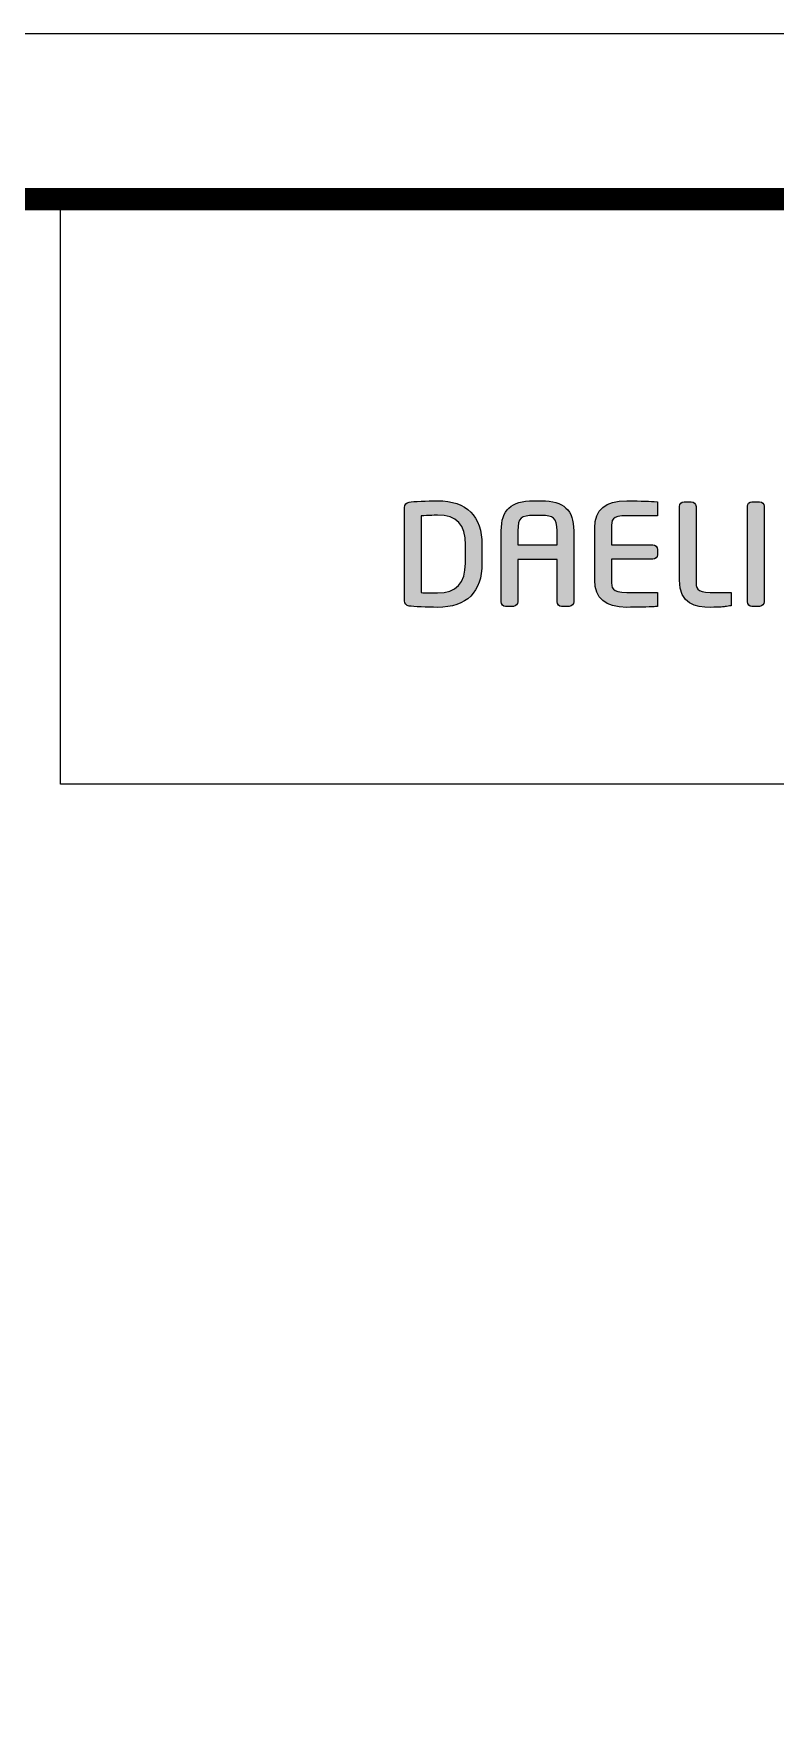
# Model space of a CAD drawing. Extents: x 16296660632 to 16296674609, y -37409619871 to -37409618415.
# Drawn here: x 16296674495.7 to 16296674544, y -37409618525.1 to -37409618415.1 of the extents above; entities that cross this region are included whole.
import ezdxf

# ---------------------------------------------------------------- set-up
doc = ezdxf.new("R2010")
doc.units = 0
doc.header["$LTSCALE"] = 10
doc.header["$MEASUREMENT"] = 0
doc.layers.get('0').update_dxf_attribs({"linetype": 'CONTINUOUS'})
doc.layers.add('레이어 1', color=7, linetype='CONTINUOUS', lineweight=0)

msp = doc.modelspace()

# ---------------------------------------------------------------- hatches: boundary and pattern name
at = {"layer": '레이어 1'}
h = msp.add_hatch(color=5, dxfattribs=at)
h.dxf.hatch_style = 2
edge = h.paths.add_edge_path()
edge.add_spline(control_points=[(16296674523.842211, -37409618449.641541), (16296674523.842211, -37409618450.94516), (16296674523.24745, -37409618451.579407), (16296674522.023279, -37409618451.579407), (16296674522.023279, -37409618451.579407), (16296674521.185749, -37409618451.563889), (16296674520.96748, -37409618451.560089), (16296674520.96748, -37409618451.560089), (16296674520.96748, -37409618446.561722), (16296674520.96748, -37409618446.561722), (16296674521.40127, -37409618446.518646), (16296674522.017759, -37409618446.511414), (16296674522.02388, -37409618446.511414), (16296674523.281231, -37409618446.511414), (16296674523.842211, -37409618447.108749), (16296674523.842211, -37409618448.447533), (16296674523.842211, -37409618448.447533), (16296674523.842211, -37409618449.641541), (16296674523.842211, -37409618449.641541)], knot_values=[0, 0, 0, 0, 1, 1, 1, 2, 2, 2, 3, 3, 3, 4, 4, 4, 5, 5, 5, 6, 6, 6, 6], degree=3, periodic=0)
edge = h.paths.add_edge_path()
edge.add_spline(control_points=[(16296674522.023279, -37409618445.572456), (16296674521.343731, -37409618445.572456), (16296674520.46216, -37409618445.614166), (16296674520.173071, -37409618445.660698), (16296674519.992279, -37409618445.691032), (16296674519.87636, -37409618445.826141), (16296674519.87636, -37409618446.0047), (16296674519.87636, -37409618446.0047), (16296674519.87636, -37409618452.085388), (16296674519.87636, -37409618452.085388), (16296674519.87636, -37409618452.272568), (16296674519.993389, -37409618452.404251), (16296674520.18186, -37409618452.430428), (16296674520.455271, -37409618452.475922), (16296674521.333981, -37409618452.517288), (16296674522.023279, -37409618452.517288), (16296674523.920799, -37409618452.517288), (16296674524.92334, -37409618451.522522), (16296674524.92334, -37409618449.641541), (16296674524.92334, -37409618449.641541), (16296674524.92334, -37409618448.447533), (16296674524.92334, -37409618448.447533), (16296674524.92334, -37409618446.566559), (16296674523.920799, -37409618445.572456), (16296674522.023279, -37409618445.572456)], knot_values=[0, 0, 0, 0, 1, 1, 1, 2, 2, 2, 3, 3, 3, 4, 4, 4, 5, 5, 5, 6, 6, 6, 7, 7, 7, 8, 8, 8, 8], degree=3, periodic=0)
h = msp.add_hatch(color=5, dxfattribs=at)
h.dxf.hatch_style = 2
edge = h.paths.add_edge_path()
edge.add_spline(control_points=[(16296674529.817089, -37409618448.440277), (16296674529.817089, -37409618448.440277), (16296674527.25844, -37409618448.440277), (16296674527.25844, -37409618448.440277), (16296674527.25844, -37409618448.345169), (16296674527.25844, -37409618447.527893), (16296674527.25844, -37409618447.527893), (16296674527.25844, -37409618446.674767), (16296674527.512039, -37409618446.530006), (16296674528.272869, -37409618446.530006), (16296674528.272869, -37409618446.530006), (16296674528.803431, -37409618446.530006), (16296674528.803431, -37409618446.530006), (16296674529.56382, -37409618446.530006), (16296674529.817089, -37409618446.674767), (16296674529.817089, -37409618447.527893), (16296674529.817089, -37409618447.527893), (16296674529.817089, -37409618448.345169), (16296674529.817089, -37409618448.440277)], knot_values=[0, 0, 0, 0, 1, 1, 1, 2, 2, 2, 3, 3, 3, 4, 4, 4, 5, 5, 5, 6, 6, 6, 6], degree=3, periodic=0)
edge = h.paths.add_edge_path()
edge.add_spline(control_points=[(16296674528.803431, -37409618445.572456), (16296674528.803431, -37409618445.572456), (16296674528.272869, -37409618445.572456), (16296674528.272869, -37409618445.572456), (16296674526.82345, -37409618445.572456), (16296674526.177219, -37409618446.175331), (16296674526.177219, -37409618447.527893), (16296674526.177219, -37409618447.527893), (16296674526.177219, -37409618452.155029), (16296674526.177219, -37409618452.155029), (16296674526.177219, -37409618452.317734), (16296674526.30942, -37409618452.455597), (16296674526.465469, -37409618452.455597), (16296674526.465469, -37409618452.455597), (16296674526.971649, -37409618452.455597), (16296674526.971649, -37409618452.455597), (16296674527.15107, -37409618452.455597), (16296674527.25844, -37409618452.303238), (16296674527.25844, -37409618452.155029), (16296674527.25844, -37409618452.155029), (16296674527.25844, -37409618449.496094), (16296674527.25844, -37409618449.392326), (16296674527.25844, -37409618449.392326), (16296674529.817089, -37409618449.392326), (16296674529.817089, -37409618449.392326), (16296674529.817089, -37409618449.496094), (16296674529.817089, -37409618452.155029), (16296674529.817089, -37409618452.155029), (16296674529.817089, -37409618452.320824), (16296674529.947809, -37409618452.455597), (16296674530.10887, -37409618452.455597), (16296674530.10887, -37409618452.455597), (16296674530.608841, -37409618452.455597), (16296674530.608841, -37409618452.455597), (16296674530.784121, -37409618452.455597), (16296674530.902081, -37409618452.300133), (16296674530.902081, -37409618452.155029), (16296674530.902081, -37409618452.155029), (16296674530.902081, -37409618447.527893), (16296674530.902081, -37409618447.527893), (16296674530.902081, -37409618446.175331), (16296674530.25458, -37409618445.572456), (16296674528.803431, -37409618445.572456)], knot_values=[0, 0, 0, 0, 1, 1, 1, 2, 2, 2, 3, 3, 3, 4, 4, 4, 5, 5, 5, 6, 6, 6, 7, 7, 7, 8, 8, 8, 9, 9, 9, 10, 10, 10, 11, 11, 11, 12, 12, 12, 13, 13, 13, 14, 14, 14, 14], degree=3, periodic=0)
h = msp.add_hatch(color=5, dxfattribs=at)
h.dxf.hatch_style = 2
edge = h.paths.add_edge_path()
edge.add_spline(control_points=[(16296674532.27714, -37409618447.340729), (16296674532.27714, -37409618447.340729), (16296674532.27714, -37409618450.746971), (16296674532.27714, -37409618450.746971), (16296674532.27714, -37409618451.938553), (16296674532.957741, -37409618452.517288), (16296674534.35821, -37409618452.517288), (16296674534.97641, -37409618452.517288), (16296674535.817801, -37409618452.505928), (16296674536.15423, -37409618452.474548), (16296674536.149401, -37409618452.474548), (16296674536.31735, -37409618452.458344), (16296674536.31735, -37409618452.458344), (16296674536.31735, -37409618452.458344), (16296674536.365959, -37409618452.453537), (16296674536.365959, -37409618452.453537), (16296674536.365959, -37409618452.453537), (16296674536.365959, -37409618451.54216), (16296674536.365959, -37409618451.54216), (16296674536.365959, -37409618451.54216), (16296674534.365891, -37409618451.54216), (16296674534.365891, -37409618451.54216), (16296674533.363859, -37409618451.54216), (16296674533.363859, -37409618451.259529), (16296674533.363859, -37409618450.746971), (16296674533.363859, -37409618450.746971), (16296674533.363859, -37409618449.484703), (16296674533.363859, -37409618449.386124), (16296674533.466841, -37409618449.386124), (16296674536.05237, -37409618449.386124), (16296674536.05237, -37409618449.386124), (16296674536.221701, -37409618449.386124), (16296674536.359659, -37409618449.251701), (16296674536.359659, -37409618449.086243), (16296674536.359659, -37409618449.086243), (16296674536.359659, -37409618448.748444), (16296674536.359659, -37409618448.748444), (16296674536.359659, -37409618448.58197), (16296674536.221701, -37409618448.447189), (16296674536.05237, -37409618448.447189), (16296674536.05237, -37409618448.447189), (16296674533.466841, -37409618448.447189), (16296674533.363859, -37409618448.447189), (16296674533.363859, -37409618448.349289), (16296674533.363859, -37409618447.340729), (16296674533.363859, -37409618447.340729), (16296674533.363859, -37409618446.828857), (16296674533.363859, -37409618446.546913), (16296674534.365891, -37409618446.546913), (16296674534.365891, -37409618446.546913), (16296674536.365179, -37409618446.55484), (16296674536.365179, -37409618446.55484), (16296674536.365179, -37409618446.55484), (16296674536.365179, -37409618445.648972), (16296674536.365179, -37409618445.648972), (16296674536.365179, -37409618445.648972), (16296674536.153099, -37409618445.626228), (16296674536.153099, -37409618445.626228), (16296674535.759729, -37409618445.590729), (16296674534.857849, -37409618445.572456), (16296674534.35821, -37409618445.572456), (16296674532.957741, -37409618445.572456), (16296674532.27714, -37409618446.150497), (16296674532.27714, -37409618447.340729)], knot_values=[0, 0, 0, 0, 1, 1, 1, 2, 2, 2, 3, 3, 3, 4, 4, 4, 5, 5, 5, 6, 6, 6, 7, 7, 7, 8, 8, 8, 9, 9, 9, 10, 10, 10, 11, 11, 11, 12, 12, 12, 13, 13, 13, 14, 14, 14, 15, 15, 15, 16, 16, 16, 17, 17, 17, 18, 18, 18, 19, 19, 19, 20, 20, 20, 21, 21, 21, 21], degree=3, periodic=0)
h = msp.add_hatch(color=5, dxfattribs=at)
h.dxf.hatch_style = 2
edge = h.paths.add_edge_path()
edge.add_spline(control_points=[(16296674538.102329, -37409618445.634171), (16296674537.93498, -37409618445.634171), (16296674537.79315, -37409618445.772392), (16296674537.79315, -37409618445.936447), (16296674537.79315, -37409618445.936447), (16296674537.79315, -37409618450.746971), (16296674537.79315, -37409618450.746971), (16296674537.79315, -37409618452.315651), (16296674538.86376, -37409618452.517288), (16296674539.79579, -37409618452.517288), (16296674540.47966, -37409618452.517288), (16296674540.655121, -37409618452.488327), (16296674540.857611, -37409618452.454559), (16296674540.857611, -37409618452.454559), (16296674540.975679, -37409618452.435959), (16296674540.975679, -37409618452.435959), (16296674540.973949, -37409618452.436653), (16296674541.13199, -37409618452.416992), (16296674541.13199, -37409618452.416992), (16296674541.13199, -37409618452.416992), (16296674541.178881, -37409618452.410782), (16296674541.178881, -37409618452.410782), (16296674541.178881, -37409618452.410782), (16296674541.178881, -37409618451.54216), (16296674541.178881, -37409618451.54216), (16296674541.178881, -37409618451.54216), (16296674539.806141, -37409618451.54216), (16296674539.806141, -37409618451.54216), (16296674538.877541, -37409618451.54216), (16296674538.877541, -37409618451.19162), (16296674538.877541, -37409618450.85141), (16296674538.877541, -37409618450.85141), (16296674538.877541, -37409618445.936447), (16296674538.877541, -37409618445.936447), (16296674538.877541, -37409618445.772392), (16296674538.7369, -37409618445.634171), (16296674538.57007, -37409618445.634171), (16296674538.57007, -37409618445.634171), (16296674538.102329, -37409618445.634171), (16296674538.102329, -37409618445.634171)], knot_values=[0, 0, 0, 0, 1, 1, 1, 2, 2, 2, 3, 3, 3, 4, 4, 4, 5, 5, 5, 6, 6, 6, 7, 7, 7, 8, 8, 8, 9, 9, 9, 10, 10, 10, 11, 11, 11, 12, 12, 12, 13, 13, 13, 13], degree=3, periodic=0)
h = msp.add_hatch(color=5, dxfattribs=at)
h.dxf.hatch_style = 2
edge = h.paths.add_edge_path()
edge.add_spline(control_points=[(16296674542.52092, -37409618445.634171), (16296674542.340309, -37409618445.634171), (16296674542.23242, -37409618445.783417), (16296674542.23242, -37409618445.927513), (16296674542.23242, -37409618445.927513), (16296674542.23242, -37409618452.155029), (16296674542.23242, -37409618452.155029), (16296674542.23242, -37409618452.320824), (16296674542.36204, -37409618452.455597), (16296674542.52092, -37409618452.455597), (16296674542.52092, -37409618452.455597), (16296674543.026239, -37409618452.455597), (16296674543.026239, -37409618452.455597), (16296674543.207199, -37409618452.455597), (16296674543.31526, -37409618452.303238), (16296674543.31526, -37409618452.155029), (16296674543.31526, -37409618452.155029), (16296674543.31526, -37409618445.927513), (16296674543.31526, -37409618445.927513), (16296674543.31526, -37409618445.763077), (16296674543.188601, -37409618445.634171), (16296674543.026239, -37409618445.634171), (16296674543.026239, -37409618445.634171), (16296674542.52092, -37409618445.634171), (16296674542.52092, -37409618445.634171)], knot_values=[0, 0, 0, 0, 1, 1, 1, 2, 2, 2, 3, 3, 3, 4, 4, 4, 5, 5, 5, 6, 6, 6, 7, 7, 7, 8, 8, 8, 8], degree=3, periodic=0)

# ---------------------------------------------------------------- linework, layer by layer
at = {"color": 5, "ltscale": 0.5}
msp.add_line((16296674497.43572, -37409618464.054573), (16296674497.43572, -37409618425.908157), dxfattribs=at)
at = {"color": 5, "ltscale": 40}
msp.add_line((16296674598.715441, -37409618464.054573), (16296674497.43572, -37409618464.054573), dxfattribs=at)
at = {"ltscale": 0.5}
msp.add_lwpolyline([(16296673975.257959, -37409618879.457993), (16296674608.967409, -37409618879.457993), (16296674608.967409, -37409618415.127121), (16296673975.257959, -37409618415.127121)], close=True, dxfattribs=at)
at = {"color": 5, "linetype": 'ByBlock', "lineweight": 200, "const_width": 1.46016}
msp.add_lwpolyline([(16296673985.44812, -37409618859.575768), (16296674598.715321, -37409618859.575768), (16296674598.715321, -37409618425.908241), (16296673985.44812, -37409618425.908241)], close=True, dxfattribs=at)
at = {"layer": '레이어 1', "color": 5}
for points, knots in [([(16296674522.023279, -37409618445.572472), (16296674521.343731, -37409618445.572472), (16296674520.46216, -37409618445.614189), (16296674520.173071, -37409618445.660713), (16296674519.992279, -37409618445.691048), (16296674519.87636, -37409618445.826157), (16296674519.87636, -37409618446.004707), (16296674519.87636, -37409618446.004707), (16296674519.87636, -37409618452.085403), (16296674519.87636, -37409618452.085403), (16296674519.87636, -37409618452.272583), (16296674519.993389, -37409618452.404259), (16296674520.18186, -37409618452.430443), (16296674520.455271, -37409618452.475937), (16296674521.333981, -37409618452.517311), (16296674522.023279, -37409618452.517311), (16296674523.920799, -37409618452.517311), (16296674524.92334, -37409618451.522537), (16296674524.92334, -37409618449.641548), (16296674524.92334, -37409618449.641548), (16296674524.92334, -37409618448.447548), (16296674524.92334, -37409618448.447548), (16296674524.92334, -37409618446.566566), (16296674523.920799, -37409618445.572472), (16296674522.023279, -37409618445.572472)], [0, 0, 0, 0, 1, 1, 1, 2, 2, 2, 3, 3, 3, 4, 4, 4, 5, 5, 5, 6, 6, 6, 7, 7, 7, 8, 8, 8, 8]), ([(16296674528.803431, -37409618445.572472), (16296674528.803431, -37409618445.572472), (16296674528.272869, -37409618445.572472), (16296674528.272869, -37409618445.572472), (16296674526.82345, -37409618445.572472), (16296674526.177219, -37409618446.175346), (16296674526.177219, -37409618447.527901), (16296674526.177219, -37409618447.527901), (16296674526.177219, -37409618452.155037), (16296674526.177219, -37409618452.155037), (16296674526.177219, -37409618452.317749), (16296674526.30942, -37409618452.455597), (16296674526.465469, -37409618452.455597), (16296674526.465469, -37409618452.455597), (16296674526.971649, -37409618452.455597), (16296674526.971649, -37409618452.455597), (16296674527.15107, -37409618452.455597), (16296674527.25844, -37409618452.303253), (16296674527.25844, -37409618452.155037), (16296674527.25844, -37409618452.155037), (16296674527.25844, -37409618449.496101), (16296674527.25844, -37409618449.392342), (16296674527.25844, -37409618449.392342), (16296674529.817089, -37409618449.392342), (16296674529.817089, -37409618449.392342), (16296674529.817089, -37409618449.496101), (16296674529.817089, -37409618452.155037), (16296674529.817089, -37409618452.155037), (16296674529.817089, -37409618452.320831), (16296674529.947809, -37409618452.455597), (16296674530.10887, -37409618452.455597), (16296674530.10887, -37409618452.455597), (16296674530.608841, -37409618452.455597), (16296674530.608841, -37409618452.455597), (16296674530.784121, -37409618452.455597), (16296674530.902081, -37409618452.300148), (16296674530.902081, -37409618452.155037), (16296674530.902081, -37409618452.155037), (16296674530.902081, -37409618447.527901), (16296674530.902081, -37409618447.527901), (16296674530.902081, -37409618446.175346), (16296674530.25458, -37409618445.572472), (16296674528.803431, -37409618445.572472)], [0, 0, 0, 0, 1, 1, 1, 2, 2, 2, 3, 3, 3, 4, 4, 4, 5, 5, 5, 6, 6, 6, 7, 7, 7, 8, 8, 8, 9, 9, 9, 10, 10, 10, 11, 11, 11, 12, 12, 12, 13, 13, 13, 14, 14, 14, 14]), ([(16296674532.27714, -37409618447.340736), (16296674532.27714, -37409618447.340736), (16296674532.27714, -37409618450.746986), (16296674532.27714, -37409618450.746986), (16296674532.27714, -37409618451.938568), (16296674532.957741, -37409618452.517311), (16296674534.35821, -37409618452.517311), (16296674534.97641, -37409618452.517311), (16296674535.817801, -37409618452.505943), (16296674536.15423, -37409618452.474564), (16296674536.149401, -37409618452.474564), (16296674536.31735, -37409618452.458359), (16296674536.31735, -37409618452.458359), (16296674536.31735, -37409618452.458359), (16296674536.365959, -37409618452.453537), (16296674536.365959, -37409618452.453537), (16296674536.365959, -37409618452.453537), (16296674536.365959, -37409618451.542183), (16296674536.365959, -37409618451.542183), (16296674536.365959, -37409618451.542183), (16296674534.365891, -37409618451.542183), (16296674534.365891, -37409618451.542183), (16296674533.363859, -37409618451.542183), (16296674533.363859, -37409618451.259537), (16296674533.363859, -37409618450.746986), (16296674533.363859, -37409618450.746986), (16296674533.363859, -37409618449.484718), (16296674533.363859, -37409618449.386131), (16296674533.466841, -37409618449.386131), (16296674536.05237, -37409618449.386131), (16296674536.05237, -37409618449.386131), (16296674536.221701, -37409618449.386131), (16296674536.359659, -37409618449.251717), (16296674536.359659, -37409618449.086258), (16296674536.359659, -37409618449.086258), (16296674536.359659, -37409618448.748459), (16296674536.359659, -37409618448.748459), (16296674536.359659, -37409618448.581978), (16296674536.221701, -37409618448.447197), (16296674536.05237, -37409618448.447197), (16296674536.05237, -37409618448.447197), (16296674533.466841, -37409618448.447197), (16296674533.363859, -37409618448.447197), (16296674533.363859, -37409618448.349297), (16296674533.363859, -37409618447.340736), (16296674533.363859, -37409618447.340736), (16296674533.363859, -37409618446.828873), (16296674533.363859, -37409618446.546913), (16296674534.365891, -37409618446.546913), (16296674534.365891, -37409618446.546913), (16296674536.365179, -37409618446.554863), (16296674536.365179, -37409618446.554863), (16296674536.365179, -37409618446.554863), (16296674536.365179, -37409618445.648987), (16296674536.365179, -37409618445.648987), (16296674536.365179, -37409618445.648987), (16296674536.153099, -37409618445.626244), (16296674536.153099, -37409618445.626244), (16296674535.759729, -37409618445.590736), (16296674534.857849, -37409618445.572472), (16296674534.35821, -37409618445.572472), (16296674532.957741, -37409618445.572472), (16296674532.27714, -37409618446.150513), (16296674532.27714, -37409618447.340736)], [0, 0, 0, 0, 1, 1, 1, 2, 2, 2, 3, 3, 3, 4, 4, 4, 5, 5, 5, 6, 6, 6, 7, 7, 7, 8, 8, 8, 9, 9, 9, 10, 10, 10, 11, 11, 11, 12, 12, 12, 13, 13, 13, 14, 14, 14, 15, 15, 15, 16, 16, 16, 17, 17, 17, 18, 18, 18, 19, 19, 19, 20, 20, 20, 21, 21, 21, 21]), ([(16296674538.102329, -37409618445.634193), (16296674537.93498, -37409618445.634193), (16296674537.79315, -37409618445.772408), (16296674537.79315, -37409618445.936462), (16296674537.79315, -37409618445.936462), (16296674537.79315, -37409618450.746986), (16296674537.79315, -37409618450.746986), (16296674537.79315, -37409618452.315666), (16296674538.86376, -37409618452.517311), (16296674539.79579, -37409618452.517311), (16296674540.47966, -37409618452.517311), (16296674540.655121, -37409618452.48835), (16296674540.857611, -37409618452.454567), (16296674540.857611, -37409618452.454567), (16296674540.975679, -37409618452.435966), (16296674540.975679, -37409618452.435966), (16296674540.973949, -37409618452.436653), (16296674541.13199, -37409618452.417007), (16296674541.13199, -37409618452.417007), (16296674541.13199, -37409618452.417007), (16296674541.178881, -37409618452.410797), (16296674541.178881, -37409618452.410797), (16296674541.178881, -37409618452.410797), (16296674541.178881, -37409618451.542183), (16296674541.178881, -37409618451.542183), (16296674541.178881, -37409618451.542183), (16296674539.806141, -37409618451.542183), (16296674539.806141, -37409618451.542183), (16296674538.877541, -37409618451.542183), (16296674538.877541, -37409618451.191643), (16296674538.877541, -37409618450.851433), (16296674538.877541, -37409618450.851433), (16296674538.877541, -37409618445.936462), (16296674538.877541, -37409618445.936462), (16296674538.877541, -37409618445.772408), (16296674538.7369, -37409618445.634193), (16296674538.57007, -37409618445.634193), (16296674538.57007, -37409618445.634193), (16296674538.102329, -37409618445.634193), (16296674538.102329, -37409618445.634193)], [0, 0, 0, 0, 1, 1, 1, 2, 2, 2, 3, 3, 3, 4, 4, 4, 5, 5, 5, 6, 6, 6, 7, 7, 7, 8, 8, 8, 9, 9, 9, 10, 10, 10, 11, 11, 11, 12, 12, 12, 13, 13, 13, 13]), ([(16296674542.52092, -37409618445.634193), (16296674542.340309, -37409618445.634193), (16296674542.23242, -37409618445.783432), (16296674542.23242, -37409618445.927513), (16296674542.23242, -37409618445.927513), (16296674542.23242, -37409618452.155037), (16296674542.23242, -37409618452.155037), (16296674542.23242, -37409618452.320831), (16296674542.36204, -37409618452.455597), (16296674542.52092, -37409618452.455597), (16296674542.52092, -37409618452.455597), (16296674543.026239, -37409618452.455597), (16296674543.026239, -37409618452.455597), (16296674543.207199, -37409618452.455597), (16296674543.31526, -37409618452.303253), (16296674543.31526, -37409618452.155037), (16296674543.31526, -37409618452.155037), (16296674543.31526, -37409618445.927513), (16296674543.31526, -37409618445.927513), (16296674543.31526, -37409618445.763092), (16296674543.188601, -37409618445.634193), (16296674543.026239, -37409618445.634193), (16296674543.026239, -37409618445.634193), (16296674542.52092, -37409618445.634193), (16296674542.52092, -37409618445.634193)], [0, 0, 0, 0, 1, 1, 1, 2, 2, 2, 3, 3, 3, 4, 4, 4, 5, 5, 5, 6, 6, 6, 7, 7, 7, 8, 8, 8, 8]), ([(16296674523.842211, -37409618449.641548), (16296674523.842211, -37409618450.945183), (16296674523.24745, -37409618451.579407), (16296674522.023279, -37409618451.579407), (16296674522.023279, -37409618451.579407), (16296674521.185749, -37409618451.563904), (16296674520.96748, -37409618451.560097), (16296674520.96748, -37409618451.560097), (16296674520.96748, -37409618446.561737), (16296674520.96748, -37409618446.561737), (16296674521.40127, -37409618446.518646), (16296674522.017759, -37409618446.511421), (16296674522.02388, -37409618446.511421), (16296674523.281231, -37409618446.511421), (16296674523.842211, -37409618447.108757), (16296674523.842211, -37409618448.447548), (16296674523.842211, -37409618448.447548), (16296674523.842211, -37409618449.641548), (16296674523.842211, -37409618449.641548)], [0, 0, 0, 0, 1, 1, 1, 2, 2, 2, 3, 3, 3, 4, 4, 4, 5, 5, 5, 6, 6, 6, 6]), ([(16296674529.817089, -37409618448.440292), (16296674529.817089, -37409618448.440292), (16296674527.25844, -37409618448.440292), (16296674527.25844, -37409618448.440292), (16296674527.25844, -37409618448.345177), (16296674527.25844, -37409618447.527901), (16296674527.25844, -37409618447.527901), (16296674527.25844, -37409618446.674789), (16296674527.512039, -37409618446.530022), (16296674528.272869, -37409618446.530022), (16296674528.272869, -37409618446.530022), (16296674528.803431, -37409618446.530022), (16296674528.803431, -37409618446.530022), (16296674529.56382, -37409618446.530022), (16296674529.817089, -37409618446.674789), (16296674529.817089, -37409618447.527901), (16296674529.817089, -37409618447.527901), (16296674529.817089, -37409618448.345177), (16296674529.817089, -37409618448.440292)], [0, 0, 0, 0, 1, 1, 1, 2, 2, 2, 3, 3, 3, 4, 4, 4, 5, 5, 5, 6, 6, 6, 6])]:
    msp.add_open_spline(points, degree=3, knots=knots, dxfattribs=at)

doc.saveas('drawing.dxf')
